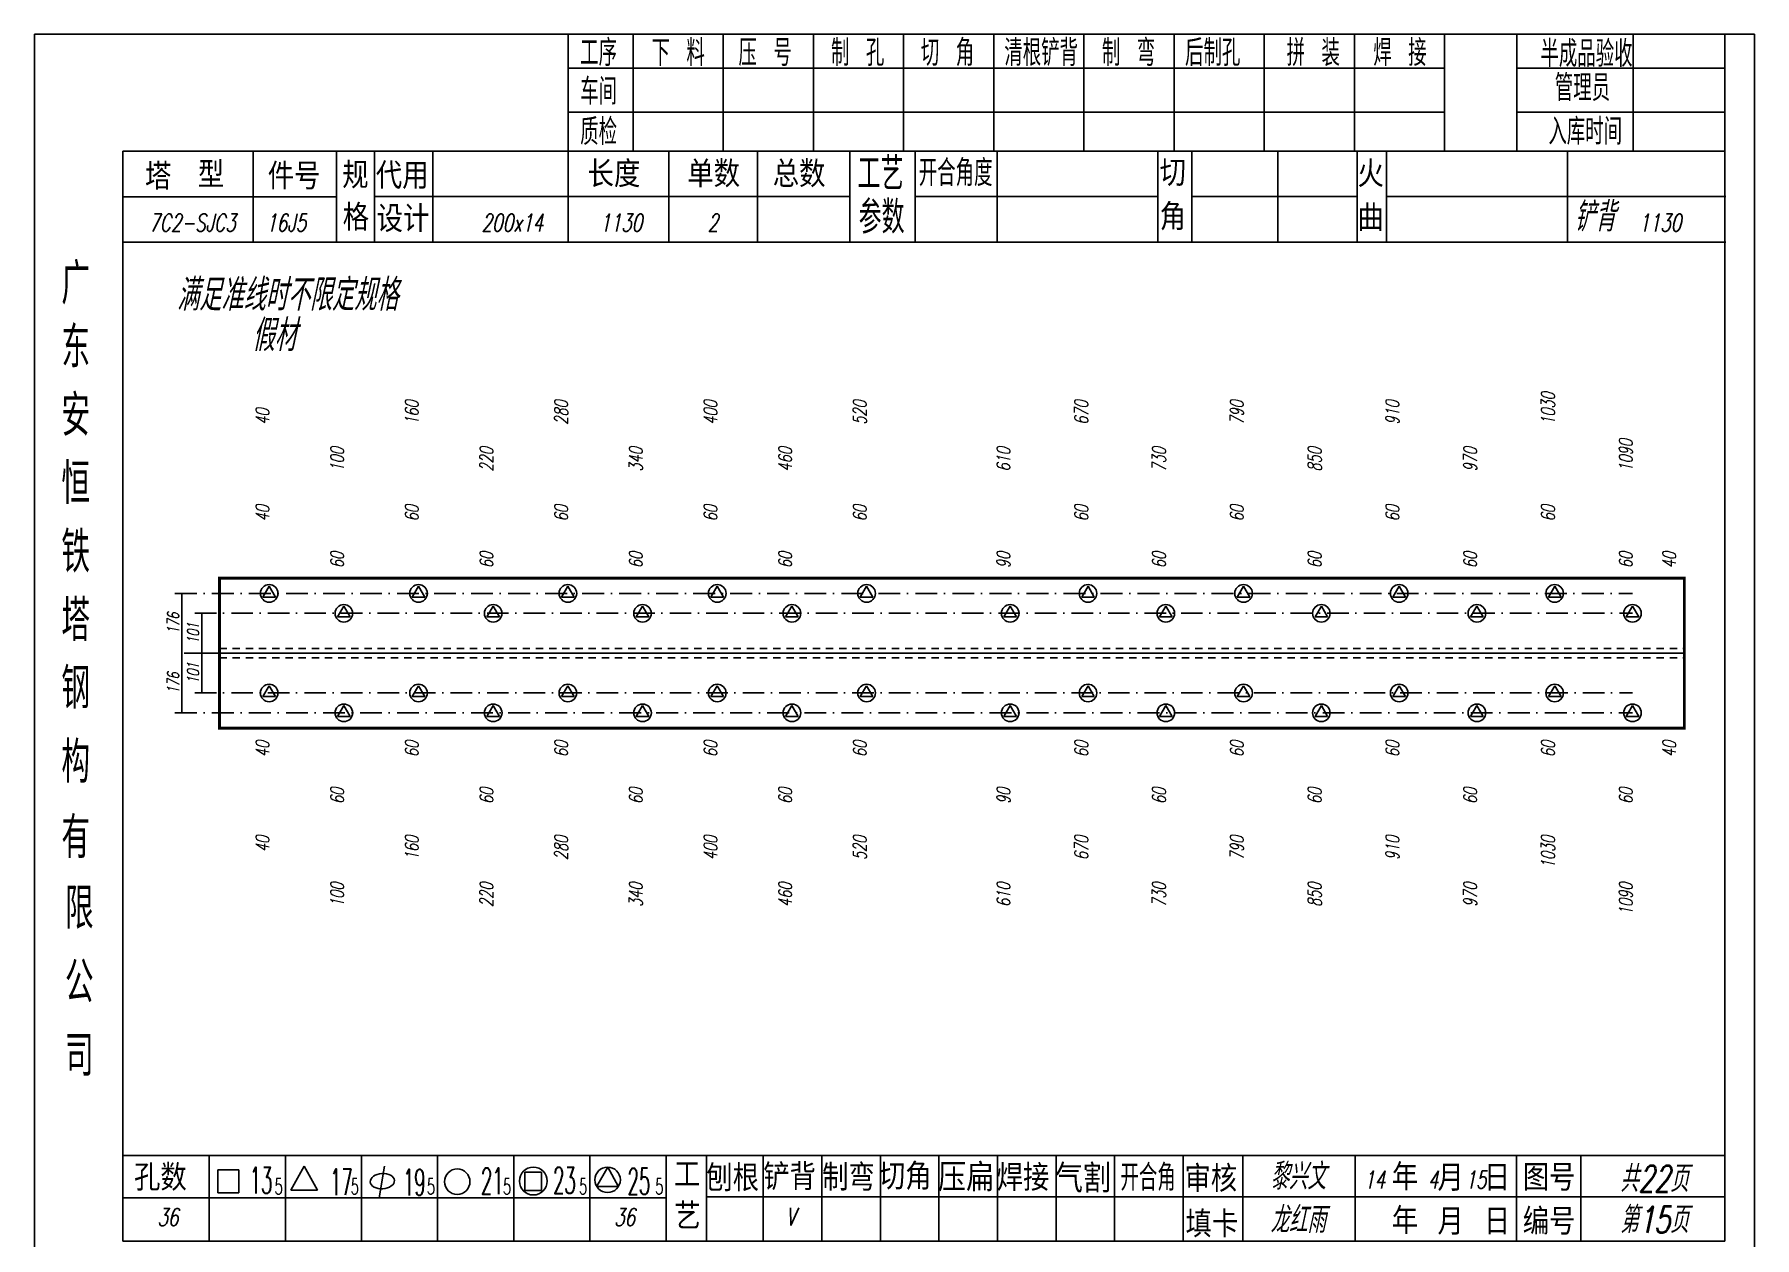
# Model space of a CAD drawing. Header units: millimetres. Extents: x -1378 to 644, y -1773 to 1979.
# Drawn here: x 350.3 to 644.1, y 718 to 923.4 of the extents above; entities that cross this region are included whole.
import ezdxf
from ezdxf.enums import TextEntityAlignment as Align

# ---------------------------------------------------------------- set-up
doc = ezdxf.new("R2010")
doc.units = ezdxf.units.MM
doc.linetypes.add('LPY8', pattern=[0.009000000000000001, 0.005, -0.004])
doc.linetypes.add('LPY9', pattern=[0.025, 0.015, -0.005, 0, -0.005])
for name, color, linetype in [('1', 7, 'Continuous'), ('2', 7, 'Continuous'), ('21', 7, 'Continuous')]:
    doc.layers.add(name, color=color, linetype=linetype)
doc.styles.add('hz', font='txt.shx', dxfattribs={"width": 0.7, "oblique": 12, "bigfont": 'hztxt.shx'})

# ---------------------------------------------------------------- blocks, each defined once
blk = doc.blocks.new('xytfsc')
at = {"color": 243}
for p, q in [((-0.08180189302063978, 0.1756660281181866), (-0.08180189302063978, -0.03550000000000003)), ((0.2119981069793931, 0.1756660281181865), (-0.08180189302063978, 0.1756660281181865)), ((0.009343547070755576, 0.1756660281181865), (0.009343547070755576, 0.155714770919089)), ((0.02043905911145261, 0.1756660281181865), (0.02043905911145261, 0.1557118104779665)), ((0.03583905911145224, 0.1756660281181865), (0.03583905911145224, 0.1557118104779665)), ((0.05123905911145188, 0.1756660281181865), (0.05123905911145188, 0.1557118104779665)), ((0.0666390591114514, 0.1756660281181865), (0.06663905911145152, 0.1557118104779665)), ((0.08203905911145126, 0.1756660281181865), (0.08203905911145115, 0.1557118104779665)), ((0.09743905911145079, 0.1756660281181865), (0.09743905911145079, 0.1557118104779665)), ((0.1128390591114504, 0.1756660281181865), (0.1128390591114504, 0.1557118104779665)), ((0.1282390591114501, 0.1756660281181865), (0.1282390591114501, 0.1557118104779665)), ((0.1436390591114496, 0.1756660281181865), (0.1436390591114497, 0.1557118104779665)), ((0.1590390591114494, 0.1756660281181865), (0.1590390591114493, 0.1557118104779665)), ((0.1590390591114494, 0.1756660281181865), (0.1590390591114493, 0.1557118104779665)), ((0.1713881142505892, 0.1756660281181865), (0.1713881142505892, 0.1556970395588582)), ((0.1912480675326801, 0.1756660281181865), (0.1912480675326801, 0.1556970395588582)), ((0.2069206040023625, 0.1756660281181865), (0.2069206040023625, 0.1556999999999807)), ((0.2119981069793931, 0.1456999999999898), (0.2119981069793931, 0.1756660281181866)), ((0.1590390591114492, 0.1699052611793964), (0.009343547070755465, 0.1699052611793964)), ((0.2069206040023625, 0.1699052611793964), (0.1713881142505892, 0.1699052611793964)), ((0.1590390591114492, 0.1623816372641632), (0.009343547070755465, 0.1623816372641632)), ((0.2069206040023625, 0.1623816372641632), (0.1713881142505892, 0.1623816372641632)), ((-0.01376276607479154, 0.1557706927281533), (-0.01376276607479154, 0.1402706927281788)), ((0.009343547070755576, 0.155714770919089), (0.009343547070755576, 0.1402147709191144)), ((0.02656845232527816, 0.1557985932079323), (0.02656845232527816, 0.1402985932079577)), ((0.04170315627649701, 0.1557985932079323), (0.04170315627649701, 0.1402985932079577)), ((-0.06670189302062168, 0.1556999999999807), (-0.06670189302062168, -0.03041769200676575)), ((0.2069206040023625, 0.1556999999999807), (-0.06670189302062168, 0.1556999999999807)), ((-0.04446205990117902, 0.155710395888902), (-0.04446205990117902, 0.1402103958889274)), ((0.05749081008329371, 0.1556970395588582), (0.05749081008329371, 0.1401970395588268)), ((0.06860905819851781, 0.1556999999999807), (0.06860905819851781, 0.1401970395588268)), ((0.08264511791261897, 0.1556970395588582), (0.08264511791261897, 0.1401970395588268)), ((0.1101013382460957, 0.1556970395588582), (0.1101013382460957, 0.1401970395588268)), ((0.115893155820657, 0.1556970395588582), (0.115893155820657, 0.1401970395588268)), ((0.1305946114652267, 0.1556970395588582), (0.1305946114652267, 0.1401970395588268)), ((0.144136461840929, 0.1556970395588582), (0.144136461840929, 0.1401970395588268)), ((0.149150303690447, 0.1556970395588582), (0.149150303690447, 0.1401970395588268)), ((0.1800706029964368, 0.1556970395588582), (0.1800706029964368, 0.1401970395588268)), ((0.2069206040023625, -0.03041769200676575), (0.2069206040023625, 0.1556999999999807)), ((-0.03023245648975659, 0.1478930030858255), (-0.06670189302062168, 0.1478930030858255)), ((0.05749081008329371, 0.1479470395588141), (-0.02368604084782133, 0.1479470395588141)), ((0.06860905819851781, 0.1479470395588141), (0.1101013382460957, 0.1479470395588141)), ((0.115893155820657, 0.1479470395588141), (0.144136461840929, 0.1479470395588141)), ((0.149150303690447, 0.1479470395588141), (0.2070965826822823, 0.1479470395588141)), ((0.2119981069793931, -0.03550000000000003), (0.2119981069793931, 0.1456999999999898)), ((0.2070965826822823, 0.1401970395588268), (-0.06670189302062168, 0.1401970395588268)), ((-0.06670189302062168, -0.01580359560226546), (0.2069206040023625, -0.01580359560226546)), ((-0.05192775084779611, -0.01580359560226546), (-0.05192775084779611, -0.03041769200676575)), ((-0.0389277508478193, -0.03041769200676575), (-0.0389277508478193, -0.01580359560226546)), ((-0.03572373924024019, -0.01759791586492659), (-0.03800989078163808, -0.02169668912300543)), ((-0.03346529881744742, -0.02166899407642225), (-0.03572373924024019, -0.01759791586492659)), ((-0.02592775084778565, -0.01580359560226546), (-0.02592775084778565, -0.03041769200676575)), ((-0.02200695944068853, -0.01759838219815996), (-0.02293684695340004, -0.02300541378001347)), ((-0.01292775084780884, -0.03041769200676575), (-0.01292775084780884, -0.01580359560226546)), ((7.224915222481254e-05, -0.01580359560226546), (7.224915222481254e-05, -0.03041769200676575)), ((0.01307224915220162, -0.0302819796132649), (0.01307224915220162, -0.01580359560226546)), ((0.0426919161558027, -0.03036583533575871), (0.0426919161558027, -0.01570061183649435)), ((0.05269191615579361, -0.03036583533575871), (0.05269191615579361, -0.01570061183649435)), ((0.06269191615578451, -0.03036583533575871), (0.06269191615578451, -0.01570061183649435)), ((0.07269191615577542, -0.03036583533575871), (0.07269191615577542, -0.01570061183649435)), ((0.08269191615576632, -0.03036583533575871), (0.08269191615576632, -0.01570061183649435)), ((0.09269191615581407, -0.03036583533575871), (0.09269191615581407, -0.01570061183649435)), ((0.102691916155805, -0.03036583533575871), (0.102691916155805, -0.01570061183649435)), ((0.1144049236795291, -0.03053781203299016), (0.1144049236795291, -0.01587258853372581)), ((0.1246095262382875, -0.03053264624507895), (0.1246095262382875, -0.0158674227458146)), ((0.1437750562829757, -0.0304212194424604), (0.1437750562829757, -0.01575599594319604)), ((0.1713153053457569, -0.03044566928007092), (0.1713153053457569, -0.01578044578080656)), ((0.1823401508876538, -0.03042733090642108), (0.1823401508876538, -0.01576210740709988)), ((-0.05048480263676025, -0.02216373035882774), (-0.05048480263676025, -0.01822926644671091)), ((-0.04686708076590718, -0.01822926644671091), (-0.05048480263676025, -0.01822926644671091)), ((-0.04686708076590718, -0.01822926644671091), (-0.04686708076590718, -0.02216373035882774)), ((0.004830003859665921, -0.01861207898791511), (0.00193582636299483, -0.01861207898791511)), ((0.00193582636299483, -0.02175965011757447), (0.00193582636299483, -0.01861207898791511)), ((0.004830003859665921, -0.01861207898791511), (0.004830003859665921, -0.02175965011757447)), ((0.01611402239055282, -0.01775831488304042), (0.01428510115741177, -0.02103733348950348)), ((0.01792077472882114, -0.02101517745221421), (0.01611402239055282, -0.01775831488304042)), ((0.02607224915217843, -0.02298197961327836), (-0.06670189302062168, -0.02298197961327836)), ((-0.04686708076590718, -0.02216373035882774), (-0.05048480263676025, -0.02216373035882774)), ((-0.03800005462673595, -0.02172372488995328), (-0.03347897966173774, -0.02172372488995328)), ((0.004830003859665921, -0.02175965011757447), (0.00193582636299483, -0.02175965011757447)), ((0.01431171815258325, -0.02108781472843296), (0.01794739172399262, -0.02107673604096866)), ((0.03293604349468582, -0.02282133209506404), (0.2069206040023625, -0.02282133209506404)), ((-0.06670189302062168, -0.03041769200676575), (0.2069206040023625, -0.03041769200676575)), ((-0.07180189302064888, -0.03550000000000003), (-0.08180189302063978, -0.03550000000000003)), ((-0.07180189302064888, -0.03550000000000003), (0.2119981069793931, -0.03550000000000003))]:
    blk.add_line(p, q, dxfattribs=at)
at = {"color": 25}
for p, q in [((-0.02369509745372567, 0.1402529613678912), (-0.02369509745372567, 0.1557529613679225)), ((-0.03023245648975659, 0.1401430030857814), (-0.03023245648975659, 0.1556430030858127)), ((0.02607224915217843, -0.0302819796132649), (0.02607224915217843, -0.01568197961323498)), ((0.03297843533735489, -0.03048923032871292), (0.03297843533735489, -0.015889230328683))]:
    blk.add_line(p, q, dxfattribs=at)
at = {"color": 243}
for centre, radius in [((-0.009582155382162783, -0.02025092920551791), 0.00217561732827997), ((0.003407718477063226, -0.02014333020655207), 0.002369953329622078), ((0.01609636409548842, -0.0199313602378634), 0.00217561732827997)]:
    blk.add_circle(centre, radius, dxfattribs=at)
blk.add_ellipse((-0.02237046103383078, -0.02015827340265836), major_axis=(-0.002062659495382668, -0.0001351756295155492), ratio=0.631198260949918, dxfattribs=at)
at = {"color": 243, "style": 'hz'}
for s, height, width, p in [('工序', 0.0045, 0.7, (0.01141078938846307, 0.1702582894362837)), ('下 料', 0.0045, 0.7, (0.02359805093865874, 0.1702582894362837)), ('压 号', 0.0045, 0.7, (0.03844793515955247, 0.1702582894362837)), ('制 孔', 0.0045, 0.7, (0.05425820382671931, 0.1702582894362837)), ('切 角', 0.0045, 0.7, (0.06959885115699593, 0.1702582894362837)), ('清根铲背 ', 0.0045, 0.7, (0.08384982621404846, 0.1702582894362837)), (' 制 弯', 0.0045, 0.7, (0.0977236024752125, 0.1702582894362837)), (' 后制孔', 0.0045, 0.7, (0.1119142199866298, 0.1702582894362837)), ('拼 装', 0.0045, 0.7, (0.1320676244899056, 0.1702582894362837)), (' 焊 接', 0.0045, 0.7, (0.1440676463303413, 0.1702582894362837)), ('半成品验收', 0.0045, 0.7, (0.1754148552770184, 0.17009081662611)), ('车间', 0.0045, 0.7, (0.01141078938846307, 0.1636468545306323)), ('管理员', 0.0045, 0.7, (0.1778732141532154, 0.1642803059513241)), ('质检', 0.0045, 0.7, (0.01141078938846307, 0.156762344220953)), ('入库时间', 0.0045, 0.7, (0.1767723680015715, 0.1568099015570553)), ('工艺', 0.0056, 0.7, (0.0587989906382228, 0.1490577820888024)), ('开合角度', 0.0045, 0.7, (0.06923366991591651, 0.1497418554182122)), ('参数', 0.0056, 0.7, (0.05897301172157599, 0.1416372668027879)), ('广', 0.006999999999999999, 0.7, (-0.07719585007359397, 0.1295954538279165)), ('东', 0.006999999999999999, 0.7, (-0.07719585007359397, 0.1187447526499018)), ('安', 0.006999999999999999, 0.7, (-0.07719585007359397, 0.1070945280846008)), ('恒', 0.006999999999999999, 0.7, (-0.07719585007359397, 0.09542786141794474)), ('铁', 0.006999999999999999, 0.7, (-0.07719585007359397, 0.08376119475123184)), ('塔', 0.006999999999999999, 0.7, (-0.07719585007359397, 0.07209452808457578)), ('钢', 0.006999999999999999, 0.7, (-0.07719585007359397, 0.06049329061205705)), ('构', 0.006999999999999999, 0.7, (-0.07719585007359397, 0.04788110145058405)), ('有', 0.006999999999999999, 0.7, (-0.07719585007359397, 0.03500140037114258)), ('限', 0.006999999999999999, 0.7, (-0.07658584270095103, 0.02293366727998497)), ('公', 0.006999999999999999, 0.7, (-0.07658584270095103, 0.01031732387083545)), ('司', 0.006999999999999999, 0.7, (-0.07658584270095103, -0.002230952025500332)), ('开合角', 0.0045, 0.7, (0.1036835877846721, -0.02178813139981733)), ('13', 0.0045, 0.5, (-0.04502721137996046, -0.02227006754184052)), ('5', 0.002693249999999999, 0.6, (-0.04077264305934192, -0.02242096852363423)), ('17', 0.0045, 0.5, (-0.03130114412024965, -0.02253916149793261)), ('5', 0.002693249999999999, 0.6, (-0.02777264305936511, -0.02242096852363423)), ('19', 0.0045, 0.5, (-0.01885191850092893, -0.02259557977048238)), ('5', 0.002693249999999999, 0.6, (-0.0147726430593883, -0.02242096852363423)), ('21', 0.0045, 0.5, (-0.00553038687158447, -0.02237613483582485)), ('5', 0.002693249999999999, 0.6, (-0.00177264305935465, -0.02242096852363423)), ('23', 0.0045, 0.5, (0.006791355083094586, -0.02228307153647896)), ('5', 0.002693249999999999, 0.6, (0.01122735694062216, -0.02242096852363423)), ('25', 0.0045, 0.5, (0.01951661638022928, -0.02242476536251664)), ('5', 0.002693249999999999, 0.6, (0.02422735694065581, -0.02242096852363423))]:
    blk.add_text(s, height=height, dxfattribs=dict(at, width=width)).set_placement(p)
for s, height, p in [('塔', 0.0045, (-0.06291316232997757, 0.1491330645802254)), ('型', 0.0045, (-0.05389800470524675, 0.1494323354525722)), ('单数', 0.0045, (0.02972464180217516, 0.1495488179195508)), ('总数', 0.0045, (0.04431395269088456, 0.1495432887106308)), ('孔数', 0.0045, (-0.06478007560255661, -0.02179219429489015)), ('压扁', 0.0048, (0.07253166959404156, -0.02191633846563085)), ('气割', 0.0048, (0.09248400186405037, -0.02209650407114444)), ('图号', 0.0045, (0.1723960165372483, -0.02179937828155792)), ('编号', 0.0045, (0.1723960165372483, -0.0292993782815511))]:
    blk.add_text(s, height=height, dxfattribs=at).set_placement(p)
at = {"color": 25, "style": 'hz'}
for s, height, p in [('件号', 0.004500000000000001, (-0.04194006886487556, 0.149165076108331)), ('规', 0.0045, (-0.02922751466766782, 0.1493373910887062)), ('代用', 0.0045, (-0.02348416342917459, 0.1492692985372759)), ('长度', 0.004500000000000001, (0.01268450122748221, 0.1495456455800895)), ('切', 0.0045, (0.1103860914289777, 0.1497265722913557)), ('火', 0.0045, (0.1441815548179471, 0.1495717984769971)), ('格', 0.0045, (-0.02914508603325372, 0.1421256806360265)), ('角', 0.0045, (0.1103860914289777, 0.1422265722913625)), ('曲', 0.0045, (0.1441815548179471, 0.142071798477004)), ('设计', 0.0045, (-0.02335299900025289, 0.1418915802476153)), ('工', 0.0045, (0.02740716187170678, -0.02128382374563492)), ('刨根', 0.0045, (0.03295636141248737, -0.02187364499558092)), ('铲背', 0.0045, (0.04268726910831278, -0.02168679435850257)), ('制弯', 0.0045, (0.05274347044380023, -0.02179229979843561)), ('切角', 0.0045, (0.06242599489652834, -0.02161270702770074)), ('焊接', 0.0045, (0.08255816148815087, -0.02181036329294378)), ('审核', 0.0045, (0.1146189310481128, -0.02199924418447202)), ('年', 0.0045, (0.1500464708567216, -0.0217049306504446)), ('月', 0.0045, (0.1578457398947813, -0.02183650049470137)), ('日', 0.0045, (0.165761998036117, -0.02182188700463533)), ('艺', 0.0045, (0.02748576950156634, -0.02837945118942392)), ('填卡', 0.0045, (0.1148046463357838, -0.02976734870644399)), ('年', 0.0045, (0.1500464708567216, -0.02918454778050367)), ('月', 0.0045, (0.1578457398947813, -0.02931611762476044)), ('日', 0.0045, (0.165761998036117, -0.0293015041346944))]:
    blk.add_text(s, height=height, dxfattribs=at).set_placement(p)
blk = doc.blocks.new('li8')
at = {"layer": '21', "color": 7, "linetype": 'LPY8'}
blk.add_line((0, 0), (1, 0), dxfattribs=at)
blk = doc.blocks.new('do')
at = {"color": 211}
for p, q in [((-0.7163570769760446, -0.4136245762459683), (0, 0.8271422774380701)), ((0, 0.8271422774380701), (0.7163570769760446, -0.4136245762459683)), ((-0.7163570769760446, -0.4136245762459683), (0.7163570769760446, -0.4136245762459683))]:
    blk.add_line(p, q, dxfattribs=at)
blk.add_circle((0, 0), 1, dxfattribs=at)
blk = doc.blocks.new('li9')
at = {"layer": '21', "color": 210, "linetype": 'LPY9'}
blk.add_line((0, 0), (1, 0), dxfattribs=at)

msp = doc.modelspace()

# ---------------------------------------------------------------- linework, layer by layer
at = {"layer": '2', "color": 7}
for p, q in [((375.4652633985441, 827.9866142260404), (375.4652633985441, 817.7866142260392)), ((378.8652633985441, 824.5866142260376), (378.8652633985441, 817.7866142260392)), ((375.4652633985441, 807.5866142260381), (375.4652633985441, 817.7866142260392)), ((375.8652633985442, 817.7866142260392), (441.8652633985443, 817.7866142260392)), ((375.8652633985442, 817.7866142260392), (441.8652633985443, 817.7866142260392)), ((378.8652633985441, 810.9866142260373), (378.8652633985441, 817.7866142260392)), ((381.8652633985442, 817.7866142260392), (632.0652633985443, 817.7866142260392))]:
    msp.add_line(p, q, dxfattribs=at)
at = {"layer": '2', "color": 7, "const_width": 0.5}
msp.add_lwpolyline([(381.8652633985444, 830.5866142260365), (632.0652633985442, 830.5866142260365), (632.0652633985442, 804.9866142260398), (381.8652633985444, 804.9866142260398)], close=True, dxfattribs=at)

# ---------------------------------------------------------------- block references
at = {"layer": '1', "color": 7}
for name, p, xscale, yscale, zscale in [('xytfsc', (432.0652633985441, 747.786614226039), 1000, 1000, 1000), ('do', (390.3676350799602, 827.9866142260404), 1.5, 1.5, 1.5), ('do', (415.8747501242078, 827.9866142260404), 1.5, 1.5, 1.5), ('do', (441.3818651684554, 827.9866142260404), 1.5, 1.5, 1.5), ('do', (466.8889802127035, 827.9866142260404), 1.5, 1.5, 1.5), ('do', (492.3960952569511, 827.9866142260404), 1.5, 1.5, 1.5), ('do', (530.2139359649158, 827.9866142260404), 1.5, 1.5, 1.5), ('do', (556.7838474693408, 827.9866142260404), 1.5, 1.5, 1.5), ('do', (583.3537589737655, 827.9866142260404), 1.5, 1.5, 1.5), ('do', (609.9236704781902, 827.9866142260404), 1.5, 1.5, 1.5), ('li9', (374.2652633985442, 827.9866142260404), 248.943362831859, 248.943362831859, 248.943362831859), ('do', (403.121192602084, 824.5866142260376), 1.5, 1.5, 1.5), ('do', (428.6283076463318, 824.5866142260376), 1.5, 1.5, 1.5), ('do', (454.1354226905794, 824.5866142260376), 1.5, 1.5, 1.5), ('do', (479.642537734827, 824.5866142260376), 1.5, 1.5, 1.5), ('do', (516.9289802127037, 824.5866142260376), 1.5, 1.5, 1.5), ('do', (543.4988917171282, 824.5866142260376), 1.5, 1.5, 1.5), ('do', (570.0688032215529, 824.5866142260376), 1.5, 1.5, 1.5), ('do', (596.638714725978, 824.5866142260376), 1.5, 1.5, 1.5), ('do', (623.2086262304027, 824.5866142260376), 1.5, 1.5, 1.5), ('li9', (377.6652633985443, 824.5866142260376), 245.543362831858, 245.543362831858, 245.543362831858), ('li9', (377.6652633985443, 810.9866142260373), 245.543362831858, 245.543362831858, 245.543362831858), ('do', (390.3676350799602, 810.9866142260373), 1.5, 1.5, 1.5), ('do', (415.8747501242078, 810.9866142260373), 1.5, 1.5, 1.5), ('do', (441.3818651684554, 810.9866142260373), 1.5, 1.5, 1.5), ('do', (466.8889802127035, 810.9866142260373), 1.5, 1.5, 1.5), ('do', (492.3960952569511, 810.9866142260373), 1.5, 1.5, 1.5), ('do', (530.2139359649158, 810.9866142260373), 1.5, 1.5, 1.5), ('do', (556.7838474693408, 810.9866142260373), 1.5, 1.5, 1.5), ('do', (583.3537589737655, 810.9866142260373), 1.5, 1.5, 1.5), ('do', (609.9236704781902, 810.9866142260373), 1.5, 1.5, 1.5), ('do', (403.121192602084, 807.5866142260381), 1.5, 1.5, 1.5), ('do', (428.6283076463318, 807.5866142260381), 1.5, 1.5, 1.5), ('do', (454.1354226905794, 807.5866142260381), 1.5, 1.5, 1.5), ('do', (479.642537734827, 807.5866142260381), 1.5, 1.5, 1.5), ('do', (516.9289802127037, 807.5866142260381), 1.5, 1.5, 1.5), ('do', (543.4988917171282, 807.5866142260381), 1.5, 1.5, 1.5), ('do', (570.0688032215529, 807.5866142260381), 1.5, 1.5, 1.5), ('do', (596.638714725978, 807.5866142260381), 1.5, 1.5, 1.5), ('do', (623.2086262304027, 807.5866142260381), 1.5, 1.5, 1.5), ('li9', (374.2652633985442, 807.5866142260381), 248.943362831859, 248.943362831859, 248.943362831859)]:
    msp.add_blockref(name, p, dxfattribs=dict(at, xscale=xscale, yscale=yscale, zscale=zscale))
at = {"layer": '2', "color": 7, "xscale": 250.2, "yscale": 250.2, "zscale": 250.2}
for p in [(381.8652633985442, 818.5866142260373), (381.8652633985442, 816.9866142260375)]:
    msp.add_blockref('li8', p, dxfattribs=at)

# ---------------------------------------------------------------- texts
at = {"color": 134, "style": 'hz', "oblique": 12, "width": 0.7}
for s, p in [('满足准线时不限定规格', (412.3662747848159, 876.2556225125011, 0.04221427495216482)), ('假材', (395.0016079243275, 869.3454221469907, 0.04221427495216482))]:
    msp.add_text(s, height=5.4, dxfattribs=at).set_placement(p, align=Align.RIGHT)
at = {"layer": '1', "color": 7, "style": 'hz', "oblique": 12, "width": 0.7}
for s, height, p in [('铲背', 5, (613.2652633985441, 889.7866142260384)), (' 1130', 3, (622.4652633985445, 889.7866142260384)), ('共22页', 4.5, (621.0652633985442, 725.7866142260388)), ('第15页', 4.5, (621.0652633985442, 718.7866142260391))]:
    msp.add_text(s, height=height, dxfattribs=at).set_placement(p)
at = {"layer": '1', "color": 6, "style": 'hz', "oblique": 12, "width": 0.7}
for s, p in [('7C2-SJC3', (377.2652633985441, 889.7866142260384)), ('16J5', (393.2652633985441, 889.7866142260384)), (' 200x14', (430.965263398544, 889.7866142260384)), ('1130', (450.4652633985443, 889.7866142260384)), ('2', (466.1652633985441, 889.7866142260384))]:
    msp.add_text(s, height=3, dxfattribs=at).set_placement(p, align=Align.CENTER)
at = {"layer": '1', "color": 7, "style": 'hz', "oblique": 12, "width": 0.7}
for s, p in [('160', (415.8747501242078, 856.7866142260407)), ('280', (441.3818651684554, 856.7866142260407)), ('400', (466.8889802127035, 856.7866142260407)), ('520', (492.3960952569511, 856.7866142260407)), ('670', (530.2139359649158, 856.7866142260407)), ('790', (556.7838474693408, 856.7866142260407)), ('910', (583.3537589737655, 856.7866142260407)), ('1030', (609.9236704781902, 856.7866142260407)), ('40', (390.3676350799602, 856.7866142260407)), ('100', (403.121192602084, 848.7866142260381)), ('220', (428.6283076463318, 848.7866142260381)), ('340', (454.1354226905794, 848.7866142260381)), ('460', (479.642537734827, 848.7866142260381)), ('610', (516.9289802127037, 848.7866142260381)), ('730', (543.4988917171282, 848.7866142260381)), ('850', (570.0688032215529, 848.7866142260381)), ('970', (596.638714725978, 848.7866142260381)), ('1090', (623.2086262304027, 848.7866142260381)), ('40', (390.3676350799602, 840.2866142260401)), ('60', (415.8747501242078, 840.2866142260401)), ('60', (441.3818651684554, 840.2866142260401)), ('60', (466.8889802127035, 840.2866142260401)), ('60', (492.3960952569511, 840.2866142260401)), ('60', (530.2139359649158, 840.2866142260401)), ('60', (556.7838474693408, 840.2866142260401)), ('60', (583.3537589737655, 840.2866142260401)), ('60', (609.9236704781902, 840.2866142260401)), ('60', (403.121192602084, 832.2866142260374)), ('60', (428.6283076463318, 832.2866142260374)), ('60', (454.1354226905794, 832.2866142260374)), ('60', (479.642537734827, 832.2866142260374)), ('90', (516.9289802127037, 832.2866142260374)), ('60', (543.4988917171282, 832.2866142260374)), ('60', (570.0688032215529, 832.2866142260374)), ('60', (596.638714725978, 832.2866142260374)), ('60', (623.2086262304027, 832.2866142260374)), ('40', (630.6369448144734, 832.2866142260374))]:
    msp.add_text(s, height=2.3, rotation=90, dxfattribs=at).set_placement(p)
for s, p in [('40', (390.3676350799602, 802.7866142260386)), ('60', (415.8747501242078, 802.7866142260386)), ('60', (441.3818651684554, 802.7866142260386)), ('60', (466.8889802127035, 802.7866142260386)), ('60', (492.3960952569511, 802.7866142260386)), ('60', (530.2139359649158, 802.7866142260386)), ('60', (556.7838474693408, 802.7866142260386)), ('60', (583.3537589737655, 802.7866142260386)), ('60', (609.9236704781902, 802.7866142260386)), ('40', (630.6369448144734, 802.7866142260386)), ('60', (403.121192602084, 794.7866142260395)), ('60', (428.6283076463318, 794.7866142260395)), ('60', (454.1354226905794, 794.7866142260395)), ('60', (479.642537734827, 794.7866142260395)), ('90', (516.9289802127037, 794.7866142260395)), ('60', (543.4988917171282, 794.7866142260395)), ('60', (570.0688032215529, 794.7866142260395)), ('60', (596.638714725978, 794.7866142260395)), ('60', (623.2086262304027, 794.7866142260395)), ('40', (390.3676350799602, 786.5866142260373)), ('160', (415.8747501242078, 786.5866142260373)), ('280', (441.3818651684554, 786.5866142260373)), ('400', (466.8889802127035, 786.5866142260373)), ('520', (492.3960952569511, 786.5866142260373)), ('670', (530.2139359649158, 786.5866142260373)), ('790', (556.7838474693408, 786.5866142260373)), ('910', (583.3537589737655, 786.5866142260373)), ('1030', (609.9236704781902, 786.5866142260373)), ('100', (403.121192602084, 778.5866142260383)), ('220', (428.6283076463318, 778.5866142260383)), ('340', (454.1354226905794, 778.5866142260383)), ('460', (479.642537734827, 778.5866142260383)), ('610', (516.9289802127037, 778.5866142260383)), ('730', (543.4988917171282, 778.5866142260383)), ('850', (570.0688032215529, 778.5866142260383)), ('970', (596.638714725978, 778.5866142260383)), ('1090', (623.2086262304027, 778.5866142260383))]:
    msp.add_text(s, height=2.3, rotation=90, dxfattribs=at).set_placement(p, align=Align.RIGHT)
for s, height, p in [('黎兴文', 4.5, (566.0652633985444, 726.1866142260395)), ('14', 3, (579.1652633985441, 726.3866142260391)), ('4', 3, (589.1652633985443, 726.3866142260391)), ('15', 3, (596.4652633985443, 726.3866142260391)), ('36', 3, (373.0652633985441, 719.9866142260398)), ('36', 3, (451.0652633985442, 719.9866142260398)), ('V', 3, (479.4652633985442, 720.0866142260396)), ('龙红雨', 4.5, (566.0652633985444, 718.7866142260391))]:
    msp.add_text(s, height=height, dxfattribs=at).set_placement(p, align=Align.CENTER)
at = {"layer": '2', "color": 7, "style": 'hz', "oblique": 12, "width": 0.7}
for s, p in [('176', (374.9652633985442, 822.886614226038)), ('101', (378.3652633985442, 821.1866142260384)), ('176', (374.9652633985442, 812.6866142260404)), ('101', (378.3652633985442, 814.38661422604))]:
    msp.add_text(s, height=2, rotation=90, dxfattribs=at).set_placement(p, align=Align.CENTER)

doc.saveas('drawing.dxf')
